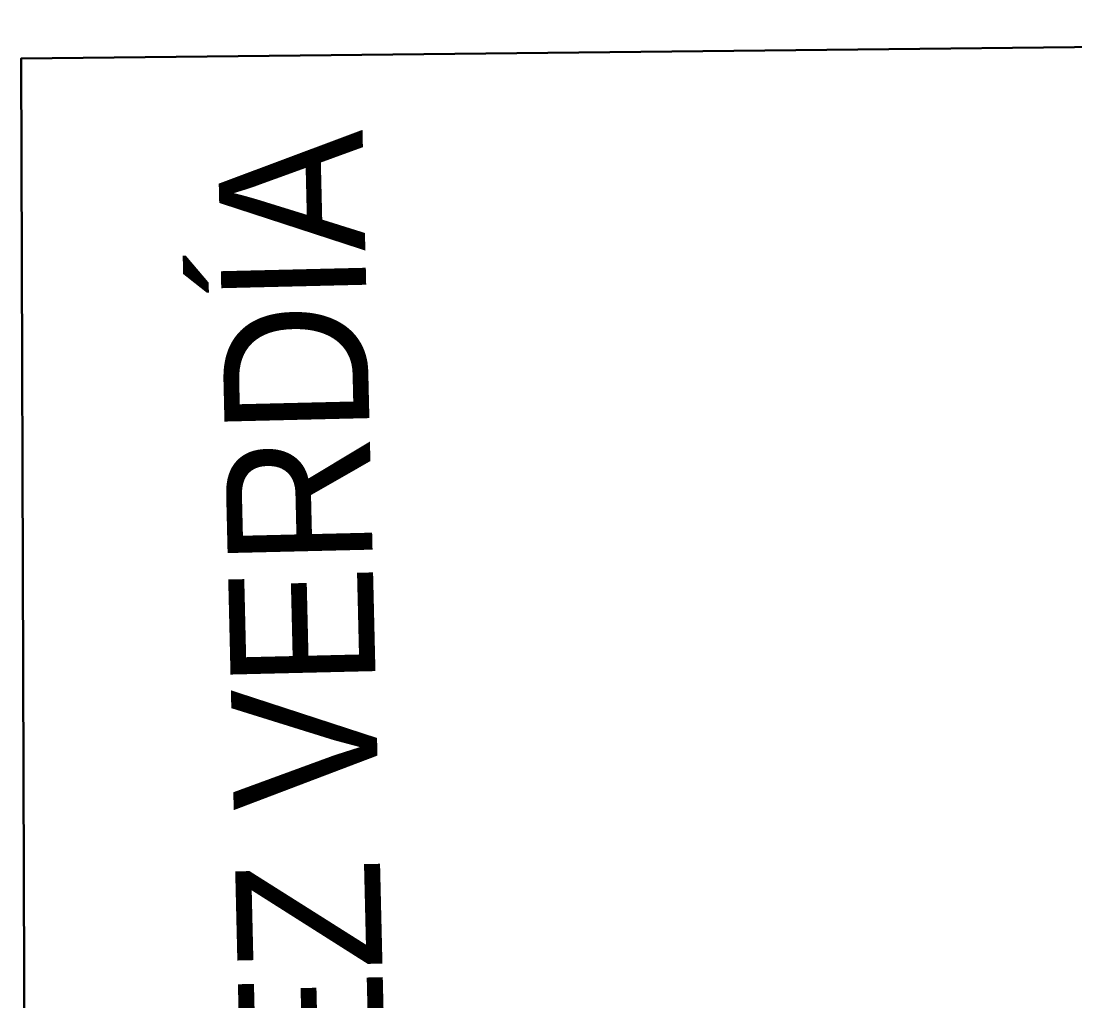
# Model space of a CAD drawing. Header units: metres. Extents: x 668617 to 675126, y 2286318 to 2293677.
# Drawn here: x 669033.36 to 669047.9, y 2287184.58 to 2287198.1 of the extents above; entities that cross this region are included whole.
import ezdxf
from ezdxf.enums import TextEntityAlignment as Align

# ---------------------------------------------------------------- set-up
doc = ezdxf.new("R2010")
doc.units = ezdxf.units.M
doc.header["$MEASUREMENT"] = 0
for name, color, linetype in [('DMTG-PB-LOTIFICACION', 253, 'Continuous'), ('DMTG-PB-MANZANAS', 251, 'Continuous'), ('DMTG-X-NOM CALLES', 250, 'Continuous')]:
    doc.layers.add(name, color=color, linetype=linetype)
doc.styles.add('CALLE', font='arial.ttf', dxfattribs={"height": 9})

msp = doc.modelspace()

# ---------------------------------------------------------------- linework, layer by layer
at = {"layer": 'DMTG-PB-LOTIFICACION', "flags": 128}
for points in [[(669033.35771, 2287197.58787), (669059.85691, 2287197.87049)], [(669033.42215, 2287177.85726), (669033.35771, 2287197.58787)]]:
    msp.add_lwpolyline(points, dxfattribs=at)
at = {"layer": 'DMTG-PB-MANZANAS', "flags": 128}
msp.add_lwpolyline([(669081.69625, 2287198.1033), (669070.55662, 2287197.97596), (669059.85691, 2287197.87049), (669033.35771, 2287197.58787), (669033.42215, 2287177.85726), (669033.45103, 2287166.43686), (669033.5645, 2287137.58604), (669033.62886, 2287117.87542), (669033.70446, 2287097.87483), (669047.36451, 2287097.91288), (669058.32465, 2287097.91945), (669088.49483, 2287097.98765)], dxfattribs=at)

# ---------------------------------------------------------------- texts
at = {"layer": 'DMTG-X-NOM CALLES', "style": 'CALLE', "width": 0.9}
msp.add_text('LUIS PÉREZ VERDÍA', height=2, rotation=91.370139, dxfattribs=at).set_placement((669037.06753, 2287196.58301), align=Align.MIDDLE_RIGHT)

doc.saveas('drawing.dxf')
